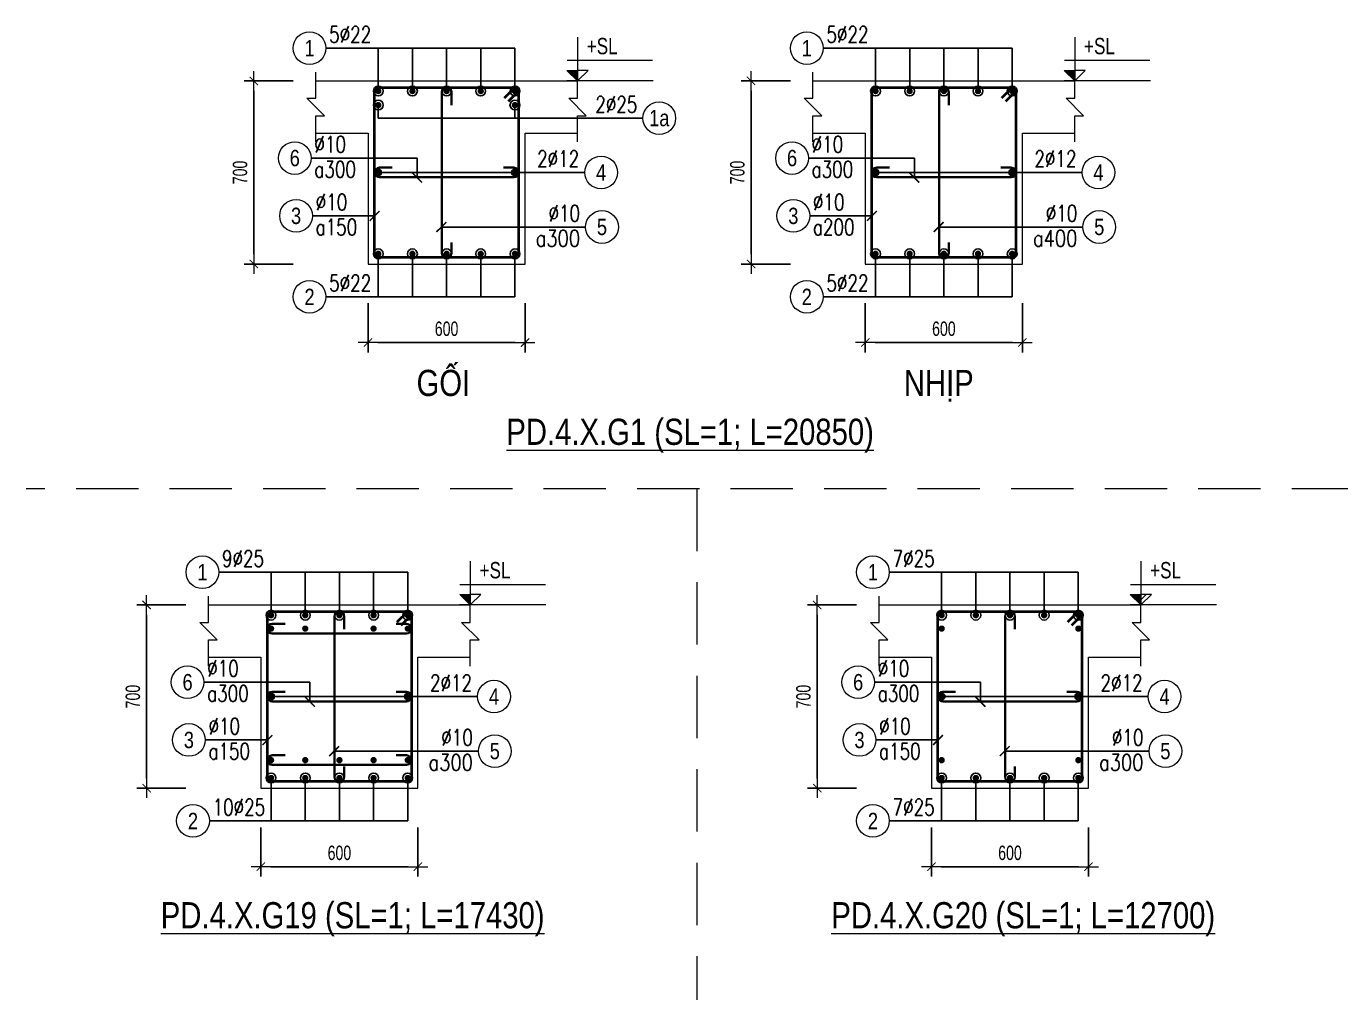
# Model space of a CAD drawing. Header units: millimetres. Extents: x 0 to 264070, y -218202 to 27271.
# Drawn here: x 225114 to 230135, y -208128 to -204435 of the extents above; entities that cross this region are included whole.
import ezdxf
from ezdxf.enums import TextEntityAlignment as Align

# ---------------------------------------------------------------- set-up
doc = ezdxf.new("R2010")
doc.units = ezdxf.units.MM
doc.header["$PDMODE"] = 3
doc.linetypes.add('HIDDEN2', pattern=[4.762499999999999, 3.175, -1.5875])
doc.layers.get('0').update_dxf_attribs({"lineweight": 20})
doc.layers.get('Defpoints').update_dxf_attribs({"color": 151, "lineweight": 9})
for name, color, linetype, lineweight in [('NDC_S_ANNO', 7, 'Continuous', 20), ('NDC_S_CONTINUOUS', 3, 'Continuous', 20), ('NDC_S_DIM', 1, 'Continuous', 15), ('NDC_S_HIDDEN', 8, 'HIDDEN2', 13), ('NDC_S_REBAR', 4, 'Continuous', 35), ('NDC_S_STIRRUP', 4, 'Continuous', 40), ('NDC_S_TEXT SYMBOL', 7, 'Continuous', 20), ('NDC_S_THIN LINE', 8, 'Continuous', 9), ('NDC_S_VN TEXT', 7, 'Continuous', 20)]:
    doc.layers.add(name, color=color, linetype=linetype, lineweight=lineweight)
doc.styles.add('ARIAL', font='arial.ttf', dxfattribs={"width": 0.8})
doc.styles.add('NDC_ANNO', font='', dxfattribs={"width": 0.8})
doc.styles.add('NDC_DIM', font='', dxfattribs={"width": 0.75})
doc.styles.add('NDC_EN TXT', font='romans.shx', dxfattribs={"width": 0.8})
doc.styles.get('NDC_ANNO').set_extended_font_data('Dotum')
doc.styles.get('NDC_DIM').set_extended_font_data('Dotum')
doc.dimstyles.new('NDC_dim_25', dxfattribs={"dimscale": 25, "dimtxt": 2.2, "dimasz": 1.5, "dimexe": 1.5, "dimexo": 2.5, "dimgap": 1, "dimtad": 1, "dimdec": 0, "dimzin": 0, "dimdsep": 46, "dimtxsty": 'NDC_DIM', "dimblk": 'DIMMARK', "dimcen": 0.09, "dimdle": 1.2, "dimclrd": 1, "dimclre": 1, "dimclrt": 3, "dimadec": 0, "dimazin": 0, "dimtfac": 1, "dimtdec": 0, "dimtix": 1, "dimtofl": 0, "dimtmove": 0, "dimatfit": 3, "dimfxl": 6, "dimfxlon": 1, "dimtolj": 1, "dimtzin": 0, "dimarcsym": 0})

# ---------------------------------------------------------------- blocks, each defined once
blk = doc.blocks.new('kata_block_THEP')
at = {"layer": 'NDC_S_REBAR', "color": 0}
for p, q in [((-0.5, 0), (0.5, 0)), ((-0.3535533905960619, 0.353553390592424), (0.3535533905960619, -0.353553390592424)), ((0.3535533905960619, 0.353553390592424), (-0.3535533905960619, -0.353553390592424)), ((0, 0.5), (0, -0.5))]:
    blk.add_line(p, q, dxfattribs=at)
at = {"layer": 'NDC_S_REBAR', "color": 0, "const_width": 0.08333333333333334}
blk.add_lwpolyline([(-0.5, -1.818989403545856e-12, 1), (0.5000000000145519, -1.818989403545856e-12, 1), (-0.5, -1.818989403545856e-12, 1)], format="xyb", dxfattribs=at)
blk = doc.blocks.new('DIMMARK')
at = {"layer": 'NDC_S_DIM', "color": 1}
blk.add_line((-1.5, 0), (1, 0), dxfattribs=at)
at = {"layer": 'NDC_S_DIM', "color": 2, "const_width": 0.1}
blk.add_lwpolyline([(-0.4242640687119285, -0.4242640687119285), (0.4242640687119285, 0.4242640687119285)], dxfattribs=at)
blk = doc.blocks.new('kata_block_TD')
at = {"color": 6, "linetype": 'ByBlock', "lineweight": -2, "style": 'ARIAL', "width": 0.8}
blk.add_attdef('SECTDET2', text='', height=5, dxfattribs=at).set_placement((0, 7.970649532882817), align=Align.CENTER)
at = {"color": 0, "linetype": 'ByBlock', "lineweight": -2, "style": 'ARIAL', "width": 0.8}
blk.add_attdef('SECTDET1', text='', height=5, dxfattribs=at).set_placement((0, 1.470649532882817), align=Align.CENTER)
at = {"color": 3, "lineweight": 25, "style": 'ARIAL', "width": 0.8}
blk.add_attdef('SSCALE', text='', height=2.5, dxfattribs=at).set_placement((0, -3.998868953555331), align=Align.CENTER)
blk = doc.blocks.new('*U241')
blk.add_circle((-2.5, 0), 2.5)
at = {"layer": 'NDC_S_VN TEXT', "color": 3, "style": 'NDC_EN TXT', "width": 0.75}
for tag, p in [('DK1', (0.5, 0.8455043070534884)), ('KC1', (0.5, -2.972544307831413))]:
    blk.add_attdef(tag, p, '', height=2.5, dxfattribs=at)
at = {"layer": 'NDC_S_VN TEXT', "color": 7, "style": 'ARIAL', "width": 0.8}
blk.add_attdef('SH2', text='', height=2.5, dxfattribs=at).set_placement((-2.5, 0), align=Align.MIDDLE)
blk = doc.blocks.new('*U321')
blk.add_circle((2.5, 0), 2.5)
at = {"layer": 'NDC_S_VN TEXT', "color": 3, "style": 'NDC_EN TXT'}
for tag, width, p in [('DK2', 0.75, (-0.85, 0.8455043070534884)), ('KC2', 0.8, (-0.85, -2.972544307831413))]:
    blk.add_attdef(tag, text='', height=2.5, dxfattribs=dict(at, width=width)).set_placement(p, align=Align.RIGHT)
at = {"layer": 'NDC_S_VN TEXT', "color": 7, "style": 'ARIAL', "width": 0.8}
blk.add_attdef('SH3', text='', height=2.5, dxfattribs=at).set_placement((2.5, 0), align=Align.MIDDLE)
blk = doc.blocks.new('*U239')
blk.add_circle((2.5, 0), 2.5)
at = {"layer": 'NDC_S_VN TEXT', "color": 3, "style": 'NDC_EN TXT', "width": 0.75}
blk.add_attdef('DK2', text='', height=2.5, dxfattribs=at).set_placement((-0.85, 0.8455043070534884), align=Align.RIGHT)
at = {"layer": 'NDC_S_VN TEXT', "color": 7, "style": 'ARIAL', "width": 0.8}
blk.add_attdef('SH3', text='', height=2.5, dxfattribs=at).set_placement((2.5, 0), align=Align.MIDDLE)
blk = doc.blocks.new('*D711')
at = {"layer": 'Defpoints', "color": 0, "transparency": 16777216}
for p in [(228389.1225174295, -204643.2174690484), (227883.1225174295, -205343.2174690484), (228389.1225174295, -205343.2174690484)]:
    blk.add_point(p, dxfattribs=at)
at = {"layer": 'NDC_S_DIM', "color": 1, "lineweight": -2, "transparency": 16777216}
for p, q in [((228033.1225174295, -204643.2174690484), (227845.6225174295, -204643.2174690484)), ((227883.1225174295, -204680.7174690484), (227883.1225174295, -205305.7174690484)), ((228033.1225174295, -205343.2174690484), (227845.6225174295, -205343.2174690484))]:
    blk.add_line(p, q, dxfattribs=at)
at = {"layer": 'NDC_S_DIM', "color": 1, "lineweight": -2, "transparency": 16777216, "xscale": 37.5, "yscale": 37.5, "zscale": 37.5}
for p, rotation in [((227883.1225174295, -204643.2174690484), 90), ((227883.1225174295, -205343.2174690484), 270)]:
    blk.add_blockref('DIMMARK', p, dxfattribs=dict(at, rotation=rotation))
at = {"layer": 'NDC_S_DIM', "color": 3, "transparency": 16777216, "insert": (227830.6225174296, -204993.2174690483), "char_height": 55.00000000000001, "attachment_point": 5, "rotation": 90, "style": 'NDC_DIM'}
blk.add_mtext('\\A1;700', dxfattribs=at)
blk = doc.blocks.new('*D712')
at = {"layer": 'Defpoints', "color": 0, "transparency": 16777216}
for p in [(228319.4493928852, -205343.2174690484), (228919.4493928852, -205343.2174690484), (228919.4493928852, -205643.2174690484)]:
    blk.add_point(p, dxfattribs=at)
at = {"layer": 'NDC_S_DIM', "color": 1, "lineweight": -2, "transparency": 16777216}
for p, q in [((228319.4493928852, -205493.2174690484), (228319.4493928852, -205680.7174690484)), ((228919.4493928852, -205493.2174690484), (228919.4493928852, -205680.7174690484)), ((228356.9493928852, -205643.2174690484), (228881.9493928852, -205643.2174690484))]:
    blk.add_line(p, q, dxfattribs=at)
at = {"layer": 'NDC_S_DIM', "color": 1, "lineweight": -2, "transparency": 16777216, "xscale": 37.5, "yscale": 37.5, "zscale": 37.5, "rotation": 180}
blk.add_blockref('DIMMARK', (228319.4493928852, -205643.2174690484), dxfattribs=at)
at = {"layer": 'NDC_S_DIM', "color": 1, "lineweight": -2, "transparency": 16777216, "xscale": 37.5, "yscale": 37.5, "zscale": 37.5}
blk.add_blockref('DIMMARK', (228919.4493928852, -205643.2174690484), dxfattribs=at)
at = {"layer": 'NDC_S_DIM', "color": 3, "transparency": 16777216, "insert": (228619.4493928852, -205590.7174690484), "char_height": 55.00000000000001, "attachment_point": 5, "style": 'NDC_DIM'}
blk.add_mtext('\\A1;600', dxfattribs=at)
blk = doc.blocks.new('kata_block_CT')
at = {"layer": 'NDC_S_ANNO'}
blk.add_hatch(color=3, dxfattribs=at).paths.add_polyline_path([(0, 1.596954857557648), (-1.612010908633238, 1.596954857557648), (0, 0)])
at = {"layer": 'NDC_S_ANNO', "ltscale": 50}
h = blk.add_hatch(dxfattribs=at)
h.set_pattern_fill('ANSI31', color=256, scale=1.406250541793835, style=0)
h.set_pattern_definition([(45.00000000000001, (0, 5.456968210637569e-12), (-3.157122508925224, 3.157122508925225), [])])
h.paths.add_polyline_path([(0, 1.596954857557648), (0, 0), (1.612010908924276, 1.596954857557648)])
for p, q in [((-1.592704896858777, 3.140833880479477), (11.46947077315417, 3.140833880479477)), ((11.56125648126181, 5.456968210637569e-12), (-1.63869572513795, 5.456968210637569e-12))]:
    blk.add_line(p, q, dxfattribs=at)
for points in [[(0, 6.69495074864426), (0, 0)], [(0, 0), (-1.612010908924276, 1.596954857557648), (0, 1.596954857557648)], [(0, 0), (1.612010908924276, 1.596954857557648), (0, 1.596954857557648)]]:
    blk.add_lwpolyline(points, dxfattribs=at)
at = {"layer": 'NDC_S_ANNO', "color": 8, "ltscale": 50}
blk.add_lwpolyline([(0, 0), (-1.612010908633238, 1.596954857557648), (0, 1.596954857557648)], dxfattribs=at)
at = {"layer": 'NDC_S_TEXT SYMBOL', "color": 3, "style": 'NDC_ANNO', "width": 0.8}
blk.add_attdef('CT', (1.409564409346785, 4.068271311703938), '', height=2.5, dxfattribs=at)
blk = doc.blocks.new('*D713')
at = {"layer": 'Defpoints', "color": 0, "transparency": 16777216}
for p in [(226489.5717227214, -204643.2174690484), (225983.5717227214, -205343.2174690484), (226489.5717227214, -205343.2174690484)]:
    blk.add_point(p, dxfattribs=at)
at = {"layer": 'NDC_S_DIM', "color": 1, "lineweight": -2, "transparency": 16777216}
for p, q in [((226133.5717227214, -204643.2174690484), (225946.0717227214, -204643.2174690484)), ((225983.5717227214, -204680.7174690484), (225983.5717227214, -205305.7174690484)), ((226133.5717227214, -205343.2174690484), (225946.0717227214, -205343.2174690484))]:
    blk.add_line(p, q, dxfattribs=at)
at = {"layer": 'NDC_S_DIM', "color": 1, "lineweight": -2, "transparency": 16777216, "xscale": 37.5, "yscale": 37.5, "zscale": 37.5}
for p, rotation in [((225983.5717227214, -204643.2174690484), 90), ((225983.5717227214, -205343.2174690484), 270)]:
    blk.add_blockref('DIMMARK', p, dxfattribs=dict(at, rotation=rotation))
at = {"layer": 'NDC_S_DIM', "color": 3, "transparency": 16777216, "insert": (225931.0717227215, -204993.2174690483), "char_height": 55.00000000000001, "attachment_point": 5, "rotation": 90, "style": 'NDC_DIM'}
blk.add_mtext('\\A1;700', dxfattribs=at)
blk = doc.blocks.new('*D714')
at = {"layer": 'Defpoints', "color": 0, "transparency": 16777216}
for p in [(226419.8985981771, -205343.2174690484), (227019.8985981771, -205343.2174690484), (227019.8985981771, -205643.2174690484)]:
    blk.add_point(p, dxfattribs=at)
at = {"layer": 'NDC_S_DIM', "color": 1, "lineweight": -2, "transparency": 16777216}
for p, q in [((226419.8985981771, -205493.2174690484), (226419.8985981771, -205680.7174690484)), ((227019.8985981771, -205493.2174690484), (227019.8985981771, -205680.7174690484)), ((226457.3985981771, -205643.2174690484), (226982.3985981771, -205643.2174690484))]:
    blk.add_line(p, q, dxfattribs=at)
at = {"layer": 'NDC_S_DIM', "color": 1, "lineweight": -2, "transparency": 16777216, "xscale": 37.5, "yscale": 37.5, "zscale": 37.5, "rotation": 180}
blk.add_blockref('DIMMARK', (226419.8985981771, -205643.2174690484), dxfattribs=at)
at = {"layer": 'NDC_S_DIM', "color": 1, "lineweight": -2, "transparency": 16777216, "xscale": 37.5, "yscale": 37.5, "zscale": 37.5}
blk.add_blockref('DIMMARK', (227019.8985981771, -205643.2174690484), dxfattribs=at)
at = {"layer": 'NDC_S_DIM', "color": 3, "transparency": 16777216, "insert": (226719.8985981771, -205590.7174690484), "char_height": 55.00000000000001, "attachment_point": 5, "style": 'NDC_DIM'}
blk.add_mtext('\\A1;600', dxfattribs=at)
blk = doc.blocks.new('*U240')
blk.add_circle((-2.5, 0), 2.5)
at = {"layer": 'NDC_S_VN TEXT', "color": 3, "style": 'NDC_EN TXT', "width": 0.75}
blk.add_attdef('DK1', (0.5, 0.8455043070534884), '', height=2.5, dxfattribs=at)
at = {"layer": 'NDC_S_VN TEXT', "color": 7, "style": 'ARIAL', "width": 0.8}
blk.add_attdef('SH2', text='', height=2.5, dxfattribs=at).set_placement((-2.5, 0), align=Align.MIDDLE)
blk = doc.blocks.new('*D725')
at = {"layer": 'Defpoints', "color": 0, "transparency": 16777216}
for p in [(226010.5043289278, -207346.0330501258), (226610.5043289278, -207346.0330501258), (226610.5043289278, -207646.0330501258)]:
    blk.add_point(p, dxfattribs=at)
at = {"layer": 'NDC_S_DIM', "color": 1, "lineweight": -2, "transparency": 16777216}
for p, q in [((226010.5043289278, -207496.0330501258), (226010.5043289278, -207683.5330501258)), ((226610.5043289278, -207496.0330501258), (226610.5043289278, -207683.5330501258)), ((226048.0043289278, -207646.0330501258), (226573.0043289278, -207646.0330501258))]:
    blk.add_line(p, q, dxfattribs=at)
at = {"layer": 'NDC_S_DIM', "color": 1, "lineweight": -2, "transparency": 16777216, "xscale": 37.5, "yscale": 37.5, "zscale": 37.5, "rotation": 180}
blk.add_blockref('DIMMARK', (226010.5043289278, -207646.0330501258), dxfattribs=at)
at = {"layer": 'NDC_S_DIM', "color": 1, "lineweight": -2, "transparency": 16777216, "xscale": 37.5, "yscale": 37.5, "zscale": 37.5}
blk.add_blockref('DIMMARK', (226610.5043289278, -207646.0330501258), dxfattribs=at)
at = {"layer": 'NDC_S_DIM', "color": 3, "transparency": 16777216, "insert": (226310.5043289278, -207593.5330501258), "char_height": 55.00000000000001, "attachment_point": 5, "style": 'NDC_DIM'}
blk.add_mtext('\\A1;600', dxfattribs=at)
blk = doc.blocks.new('*D726')
at = {"layer": 'Defpoints', "color": 0, "transparency": 16777216}
for p in [(226080.1774534721, -206646.0330501258), (225574.1774534721, -207346.0330501258), (226080.1774534721, -207346.0330501258)]:
    blk.add_point(p, dxfattribs=at)
at = {"layer": 'NDC_S_DIM', "color": 1, "lineweight": -2, "transparency": 16777216}
for p, q in [((225724.1774534721, -206646.0330501258), (225536.6774534721, -206646.0330501258)), ((225574.1774534721, -206683.5330501258), (225574.1774534721, -207308.5330501258)), ((225724.1774534721, -207346.0330501258), (225536.6774534721, -207346.0330501258))]:
    blk.add_line(p, q, dxfattribs=at)
at = {"layer": 'NDC_S_DIM', "color": 1, "lineweight": -2, "transparency": 16777216, "xscale": 37.5, "yscale": 37.5, "zscale": 37.5}
for p, rotation in [((225574.1774534721, -206646.0330501258), 90), ((225574.1774534721, -207346.0330501258), 270)]:
    blk.add_blockref('DIMMARK', p, dxfattribs=dict(at, rotation=rotation))
at = {"layer": 'NDC_S_DIM', "color": 3, "transparency": 16777216, "insert": (225521.6774534722, -206996.0330501257), "char_height": 55.00000000000001, "attachment_point": 5, "rotation": 90, "style": 'NDC_DIM'}
blk.add_mtext('\\A1;700', dxfattribs=at)
blk = doc.blocks.new('*D727')
at = {"layer": 'Defpoints', "color": 0, "transparency": 16777216}
for p in [(228641.6883908407, -206646.0330501258), (228135.6883908407, -207346.0330501258), (228641.6883908407, -207346.0330501258)]:
    blk.add_point(p, dxfattribs=at)
at = {"layer": 'NDC_S_DIM', "color": 1, "lineweight": -2, "transparency": 16777216}
for p, q in [((228285.6883908407, -206646.0330501258), (228098.1883908407, -206646.0330501258)), ((228135.6883908407, -206683.5330501258), (228135.6883908407, -207308.5330501258)), ((228285.6883908407, -207346.0330501258), (228098.1883908407, -207346.0330501258))]:
    blk.add_line(p, q, dxfattribs=at)
at = {"layer": 'NDC_S_DIM', "color": 1, "lineweight": -2, "transparency": 16777216, "xscale": 37.5, "yscale": 37.5, "zscale": 37.5}
for p, rotation in [((228135.6883908407, -206646.0330501258), 90), ((228135.6883908407, -207346.0330501258), 270)]:
    blk.add_blockref('DIMMARK', p, dxfattribs=dict(at, rotation=rotation))
at = {"layer": 'NDC_S_DIM', "color": 3, "transparency": 16777216, "insert": (228083.1883908408, -206996.0330501258), "char_height": 55.00000000000001, "attachment_point": 5, "rotation": 90, "style": 'NDC_DIM'}
blk.add_mtext('\\A1;700', dxfattribs=at)
blk = doc.blocks.new('*D728')
at = {"layer": 'Defpoints', "color": 0, "transparency": 16777216}
for p in [(228572.0152662964, -207346.0330501258), (229172.0152662964, -207346.0330501258), (229172.0152662964, -207646.0330501258)]:
    blk.add_point(p, dxfattribs=at)
at = {"layer": 'NDC_S_DIM', "color": 1, "lineweight": -2, "transparency": 16777216}
for p, q in [((228572.0152662964, -207496.0330501258), (228572.0152662964, -207683.5330501258)), ((229172.0152662964, -207496.0330501258), (229172.0152662964, -207683.5330501258)), ((228609.5152662964, -207646.0330501258), (229134.5152662964, -207646.0330501258))]:
    blk.add_line(p, q, dxfattribs=at)
at = {"layer": 'NDC_S_DIM', "color": 1, "lineweight": -2, "transparency": 16777216, "xscale": 37.5, "yscale": 37.5, "zscale": 37.5, "rotation": 180}
blk.add_blockref('DIMMARK', (228572.0152662964, -207646.0330501258), dxfattribs=at)
at = {"layer": 'NDC_S_DIM', "color": 1, "lineweight": -2, "transparency": 16777216, "xscale": 37.5, "yscale": 37.5, "zscale": 37.5}
blk.add_blockref('DIMMARK', (229172.0152662964, -207646.0330501258), dxfattribs=at)
at = {"layer": 'NDC_S_DIM', "color": 3, "transparency": 16777216, "insert": (228872.0152662964, -207593.5330501258), "char_height": 55.00000000000001, "attachment_point": 5, "style": 'NDC_DIM'}
blk.add_mtext('\\A1;600', dxfattribs=at)

msp = doc.modelspace()

# ---------------------------------------------------------------- linework, layer by layer
at = {"layer": 'NDC_S_CONTINUOUS'}
for points in [[(226219.8985981771, -204643.2174690484), (226419.8985981771, -204643.2174690484), (226419.8985981771, -204643.2174690484), (227019.8985981771, -204643.2174690484), (227019.8985981771, -204643.2174690484), (227219.8985981771, -204643.2174690484)], [(228119.4493928852, -204643.2174690484), (228319.4493928852, -204643.2174690484), (228319.4493928852, -204643.2174690484), (228919.4493928852, -204643.2174690484), (228919.4493928852, -204643.2174690484), (229119.4493928852, -204643.2174690484)], [(226219.8985981771, -204843.2174690484), (226419.8985981771, -204843.2174690484), (226419.8985981771, -205343.2174690484), (227019.8985981771, -205343.2174690484), (227019.8985981771, -204843.2174690484), (227219.8985981771, -204843.2174690484)], [(228119.4493928852, -204843.2174690484), (228319.4493928852, -204843.2174690484), (228319.4493928852, -205343.2174690484), (228919.4493928852, -205343.2174690484), (228919.4493928852, -204843.2174690484), (229119.4493928852, -204843.2174690484)], [(225810.5043289278, -206646.0330501258), (226010.5043289278, -206646.0330501258), (226010.5043289278, -206646.0330501258), (226610.5043289278, -206646.0330501258), (226610.5043289278, -206646.0330501258), (226810.5043289278, -206646.0330501258)], [(228372.0152662964, -206646.0330501258), (228572.0152662964, -206646.0330501258), (228572.0152662964, -206646.0330501258), (229172.0152662964, -206646.0330501258), (229172.0152662964, -206646.0330501258), (229372.0152662964, -206646.0330501258)], [(225810.5043289278, -206846.0330501258), (226010.5043289278, -206846.0330501258), (226010.5043289278, -207346.0330501258), (226610.5043289278, -207346.0330501258), (226610.5043289278, -206846.0330501258), (226810.5043289278, -206846.0330501258)], [(228372.0152662964, -206846.0330501258), (228572.0152662964, -206846.0330501258), (228572.0152662964, -207346.0330501258), (229172.0152662964, -207346.0330501258), (229172.0152662964, -206846.0330501258), (229372.0152662964, -206846.0330501258)]]:
    msp.add_lwpolyline(points, dxfattribs=at)
at = {"layer": 'NDC_S_DIM'}
for centre in [(226458.8985981771, -204735.7174690484), (226980.8985981771, -204735.7174690484)]:
    msp.add_circle(centre, 18.82654195789014, dxfattribs=at)
at = {"layer": 'NDC_S_HIDDEN', "ltscale": 75}
for p, q in [((243044.9620485608, -206202.0456222816), (225114.385486981, -206202.0456222816)), ((227675.8964243495, -206202.0456222816), (227675.8964243495, -210202.045622277))]:
    msp.add_line(p, q, dxfattribs=at)
at = {"layer": 'NDC_S_REBAR'}
for points in [[(226738.2686402712, -204735.5621589817), (226738.2686402712, -204686.6489891718, 0.9999999999999999), (226701.4046402712, -204686.6489891718), (226701.4046402712, -205299.7854690483, 0.9999999999999999), (226738.2686402712, -205299.7854690483), (226738.2686402712, -205260.5285780395, -0.414213562)], [(228637.8194349793, -204735.5621589817), (228637.8194349793, -204686.6489891718, 0.9999999999999999), (228600.9554349793, -204686.6489891718), (228600.9554349793, -205299.7854690483, 0.9999999999999999), (228637.8194349793, -205299.7854690483), (228637.8194349793, -205260.5285780395, -0.414213562)], [(226512.243767987, -204974.7854690484), (226463.3305981772, -204974.7854690484, 0.9999999999999999), (226463.3305981772, -205011.6494690484), (226976.4665981771, -205011.6494690484, 0.9999999999999999), (226976.4665981771, -204974.7854690484), (226937.2097071683, -204974.7854690484, -0.414213562)], [(228411.7945626951, -204974.7854690484), (228362.8813928852, -204974.7854690484, 0.9999999999999999), (228362.8813928852, -205011.6494690484), (228876.0173928852, -205011.6494690484, 0.9999999999999999), (228876.0173928852, -204974.7854690484), (228836.7605018764, -204974.7854690484, -0.414213562)], [(226328.8743710219, -206738.3777400591), (226328.8743710219, -206689.4645702493, 0.9999999999999999), (226292.0103710219, -206689.4645702493), (226292.0103710219, -207302.6010501257, 0.9999999999999999), (226328.8743710219, -207302.6010501257), (226328.8743710219, -207263.3441591169, -0.414213562)], [(228890.3853083905, -206738.3777400591), (228890.3853083905, -206689.4645702493, 0.9999999999999999), (228853.5213083905, -206689.4645702493), (228853.5213083905, -207302.6010501258, 0.9999999999999999), (228890.3853083905, -207302.6010501258), (228890.3853083905, -207263.3441591169, -0.414213562)], [(226102.8494987378, -206717.9416887249), (226053.936328928, -206717.9416887249, 0.9999999999999999), (226053.936328928, -206754.805688725), (226567.0723289279, -206754.805688725, 0.9999999999999999), (226567.0723289279, -206717.9416887249), (226527.8154379191, -206717.9416887249, -0.414213562)], [(226102.8494987377, -206977.6010501258), (226053.9363289278, -206977.6010501258, 0.9999999999999999), (226053.9363289278, -207014.4650501258), (226567.0723289278, -207014.4650501258, 0.9999999999999999), (226567.0723289278, -206977.6010501258), (226527.815437919, -206977.6010501258, -0.414213562)], [(228664.3604361063, -206977.6010501258), (228615.4472662964, -206977.6010501258, 0.9999999999999999), (228615.4472662964, -207014.4650501259), (229128.5832662964, -207014.4650501259, 0.9999999999999999), (229128.5832662964, -206977.6010501258), (229089.3263752876, -206977.6010501258, -0.414213562)], [(226102.8494987378, -207220.4375340949), (226053.936328928, -207220.4375340949, 0.9999999999999999), (226053.936328928, -207257.301534095), (226567.0723289279, -207257.301534095, 0.9999999999999999), (226567.0723289279, -207220.4375340949), (226527.8154379191, -207220.4375340949, -0.414213562)]]:
    msp.add_lwpolyline(points, format="xyb", dxfattribs=at)
at = {"layer": 'NDC_S_STIRRUP'}
for points in [[(226940.8985981771, -204708.2174690484), (226980.8985981771, -204668.2174690484, -0.414213562), (226994.8985981771, -204682.2174690484), (226994.8985981771, -205304.2174690484, -0.414213562), (226980.8985981771, -205318.2174690484), (226458.8985981771, -205318.2174690484, -0.414213562), (226444.8985981771, -205304.2174690484), (226444.8985981771, -204682.2174690484, -0.414213562), (226458.8985981771, -204668.2174690484), (226980.8985981771, -204668.2174690484, -0.414213562), (226994.8985981771, -204682.2174690484), (226954.8985981771, -204722.2174690484)], [(228840.4493928852, -204708.2174690484), (228880.4493928852, -204668.2174690484, -0.414213562), (228894.4493928852, -204682.2174690484), (228894.4493928852, -205304.2174690484, -0.414213562), (228880.4493928852, -205318.2174690484), (228358.4493928852, -205318.2174690484, -0.414213562), (228344.4493928852, -205304.2174690484), (228344.4493928852, -204682.2174690484, -0.414213562), (228358.4493928852, -204668.2174690484), (228880.4493928852, -204668.2174690484, -0.414213562), (228894.4493928852, -204682.2174690484), (228854.4493928852, -204722.2174690484)], [(226531.5043289278, -206711.0330501258), (226571.5043289278, -206671.0330501258, -0.414213562), (226585.5043289278, -206685.0330501258), (226585.5043289278, -207307.0330501258, -0.414213562), (226571.5043289278, -207321.0330501258), (226049.5043289278, -207321.0330501258, -0.414213562), (226035.5043289278, -207307.0330501258), (226035.5043289278, -206685.0330501258, -0.414213562), (226049.5043289278, -206671.0330501258), (226571.5043289278, -206671.0330501258, -0.414213562), (226585.5043289278, -206685.0330501258), (226545.5043289278, -206725.0330501258)], [(229093.0152662964, -206711.0330501258), (229133.0152662964, -206671.0330501258, -0.414213562), (229147.0152662964, -206685.0330501258), (229147.0152662964, -207307.0330501258, -0.414213562), (229133.0152662964, -207321.0330501258), (228611.0152662964, -207321.0330501258, -0.414213562), (228597.0152662964, -207307.0330501258), (228597.0152662964, -206685.0330501258, -0.414213562), (228611.0152662964, -206671.0330501258), (229133.0152662964, -206671.0330501258, -0.414213562), (229147.0152662964, -206685.0330501258), (229107.0152662964, -206725.0330501258)]]:
    msp.add_lwpolyline(points, format="xyb", dxfattribs=at)
at = {"layer": 'NDC_S_THIN LINE'}
for points in [[(226219.8985981771, -204876.5508023817), (226219.8985981771, -204776.5508023817), (226253.2319315105, -204776.5508023817), (226186.5652648438, -204709.884135715), (226219.8985981772, -204709.884135715), (226219.8985981772, -204609.884135715)], [(227219.8985981771, -204876.5508023817), (227219.8985981771, -204776.5508023817), (227253.2319315105, -204776.5508023817), (227186.5652648438, -204709.884135715), (227219.8985981772, -204709.884135715), (227219.8985981772, -204609.884135715)], [(228119.4493928852, -204876.5508023817), (228119.4493928852, -204776.5508023817), (228152.7827262185, -204776.5508023817), (228086.1160595519, -204709.884135715), (228119.4493928852, -204709.884135715), (228119.4493928852, -204609.884135715)], [(229119.4493928852, -204876.5508023817), (229119.4493928852, -204776.5508023817), (229152.7827262185, -204776.5508023817), (229086.1160595519, -204709.884135715), (229119.4493928852, -204709.884135715), (229119.4493928852, -204609.884135715)], [(225810.5043289278, -206879.3663834591), (225810.5043289278, -206779.3663834591), (225843.8376622612, -206779.3663834591), (225777.1709955945, -206712.6997167924), (225810.5043289278, -206712.6997167924), (225810.5043289278, -206612.6997167924)], [(226810.5043289278, -206879.3663834591), (226810.5043289278, -206779.3663834591), (226843.8376622612, -206779.3663834591), (226777.1709955945, -206712.6997167924), (226810.5043289278, -206712.6997167924), (226810.5043289278, -206612.6997167924)], [(228372.0152662964, -206879.3663834592), (228372.0152662964, -206779.3663834592), (228405.3485996297, -206779.3663834592), (228338.6819329631, -206712.6997167925), (228372.0152662964, -206712.6997167925), (228372.0152662964, -206612.6997167925)], [(229372.0152662964, -206879.3663834592), (229372.0152662964, -206779.3663834592), (229405.3485996297, -206779.3663834592), (229338.6819329631, -206712.6997167925), (229372.0152662964, -206712.6997167925), (229372.0152662964, -206612.6997167925)]]:
    msp.add_lwpolyline(points, dxfattribs=at)

# ---------------------------------------------------------------- block references
at = {"layer": 'NDC_S_REBAR', "color": 3, "xscale": 22, "yscale": 22, "zscale": 22}
for p in [(226458.8985981771, -204682.2174690484), (226458.8985981771, -204735.7174690484), (226458.8985981771, -204993.2174690484), (226458.8985981771, -205304.2174690484), (226049.5043289278, -206685.0330501258), (228611.0152662964, -206685.0330501258), (226049.5043289278, -206996.0330501258), (228611.0152662964, -206996.0330501258), (226049.5043289278, -207307.0330501258), (228611.0152662964, -207307.0330501258)]:
    msp.add_blockref('kata_block_THEP', p, dxfattribs=at)
at = {"layer": 'NDC_S_REBAR', "xscale": 22, "yscale": 22, "zscale": 22}
for p in [(226589.3985981771, -204682.2174690484), (226719.8985981771, -204682.2174690484), (226850.3985981771, -204682.2174690484), (226980.8985981771, -204682.2174690484), (228358.4493928852, -204682.2174690484), (228488.9493928852, -204682.2174690484), (228619.4493928852, -204682.2174690484), (228749.9493928852, -204682.2174690484), (228880.4493928852, -204682.2174690484), (226980.8985981771, -204735.7174690484), (226980.8985981771, -204993.2174690484), (228358.4493928852, -204993.2174690484), (228880.4493928852, -204993.2174690484), (226589.3985981771, -205304.2174690484), (226719.8985981771, -205304.2174690484), (226850.3985981771, -205304.2174690484), (226980.8985981771, -205304.2174690484), (228358.4493928852, -205304.2174690484), (228488.9493928852, -205304.2174690484), (228619.4493928852, -205304.2174690484), (228749.9493928852, -205304.2174690484), (228880.4493928852, -205304.2174690484), (226180.0043289278, -206685.0330501258), (226310.5043289278, -206685.0330501258), (226441.0043289278, -206685.0330501258), (226571.5043289278, -206685.0330501258), (228741.5152662964, -206685.0330501258), (228872.0152662964, -206685.0330501258), (229002.5152662964, -206685.0330501258), (229133.0152662964, -206685.0330501258), (226049.5043289278, -206736.3736887249), (226180.0043289278, -206736.3736887249), (226441.0043289278, -206736.3736887249), (226571.5043289278, -206736.3736887249), (228611.0152662964, -206736.3736887249), (229133.0152662964, -206736.3736887249), (226571.5043289278, -206996.0330501258), (229133.0152662964, -206996.0330501258), (226049.5043289278, -207238.8695340949), (226180.0043289278, -207238.8695340951), (226310.5043289278, -207238.8695340951), (226441.0043289278, -207238.8695340951), (226571.5043289278, -207238.8695340949), (228611.0152662964, -207238.8695340949), (229133.0152662964, -207238.8695340949), (226180.0043289278, -207307.0330501258), (226310.5043289278, -207307.0330501258), (226441.0043289278, -207307.0330501258), (226571.5043289278, -207307.0330501258), (228741.5152662964, -207307.0330501258), (228872.0152662964, -207307.0330501258), (229002.5152662964, -207307.0330501258), (229133.0152662964, -207307.0330501258)]:
    msp.add_blockref('kata_block_THEP', p, dxfattribs=at)
at = {"layer": 'NDC_S_THIN LINE', "xscale": 25, "yscale": 25, "zscale": 25}
for name, p, values in [('*U240', (226258.8985981771, -204518.2174690484), {'SH2': '1', 'DK1': '5%%c22'}), ('*U240', (228158.4493928852, -204518.2174690484), {'SH2': '1', 'DK1': '5%%c22'}), ('*U239', (227469.8985981771, -204785.7174690484), {'SH3': '1a', 'DK2': '2%%c25'}), ('*U241', (226202.3985981771, -204938.2174690484), {'SH2': '6', 'DK1': '%%c10', 'KC1': 'a300'}), ('*U241', (228101.9493928852, -204938.2174690484), {'SH2': '6', 'DK1': '%%c10', 'KC1': 'a300'}), ('*U239', (227247.7888419747, -204993.2174690484), {'SH3': '4', 'DK2': '2%%c12'}), ('*U239', (229147.3396366828, -204993.2174690484), {'SH3': '4', 'DK2': '2%%c12'}), ('*U241', (226207.3985981771, -205159.0381396579), {'SH2': '3', 'DK1': '%%c10', 'KC1': 'a150'}), ('*U241', (228106.9493928852, -205159.0381396579), {'SH2': '3', 'DK1': '%%c10', 'KC1': 'a200'}), ('*U321', (227250.9547970414, -205201.6845972277), {'SH3': '5', 'DK2': '%%c10', 'KC2': 'a300'}), ('*U321', (229150.5055917494, -205201.6845972277), {'SH3': '5', 'DK2': '%%c10', 'KC2': 'a400'}), ('*U240', (226258.8985981771, -205468.2174690484), {'SH2': '2', 'DK1': '5%%c22'}), ('*U240', (228158.4493928852, -205468.2174690484), {'SH2': '2', 'DK1': '5%%c22'}), ('*U240', (225849.5043289278, -206521.0330501258), {'SH2': '1', 'DK1': '9%%c25'}), ('*U240', (228411.0152662964, -206521.0330501258), {'SH2': '1', 'DK1': '7%%c25'}), ('*U241', (225793.0043289278, -206941.0330501258), {'SH2': '6', 'DK1': '%%c10', 'KC1': 'a300'}), ('*U241', (228354.5152662964, -206941.0330501258), {'SH2': '6', 'DK1': '%%c10', 'KC1': 'a300'}), ('*U239', (226838.3945727254, -206996.0330501258), {'SH3': '4', 'DK2': '2%%c12'}), ('*U239', (229399.905510094, -206996.0330501258), {'SH3': '4', 'DK2': '2%%c12'}), ('*U241', (225798.0043289278, -207161.8537207354), {'SH2': '3', 'DK1': '%%c10', 'KC1': 'a150'}), ('*U241', (228359.5152662964, -207161.8537207354), {'SH2': '3', 'DK1': '%%c10', 'KC1': 'a150'}), ('*U321', (226841.5605277921, -207204.5001783051), {'SH3': '5', 'DK2': '%%c10', 'KC2': 'a300'}), ('*U321', (229403.0714651606, -207204.5001783051), {'SH3': '5', 'DK2': '%%c10', 'KC2': 'a300'}), ('*U240', (225813.6117482575, -207471.0330501258), {'SH2': '2', 'DK1': '10%%c25'}), ('*U240', (228411.0152662964, -207471.0330501258), {'SH2': '2', 'DK1': '7%%c25'})]:
    msp.add_blockref(name, p, dxfattribs=at).add_auto_attribs(values)
at = {"layer": 'NDC_S_VN TEXT', "xscale": 25, "yscale": 25, "zscale": 25}
for p in [(227219.8985981771, -204643.2174690484), (229119.4493928852, -204643.2174690484), (226810.5043289278, -206646.0330501258), (229372.0152662964, -206646.0330501258)]:
    msp.add_blockref('kata_block_CT', p, dxfattribs=at).add_auto_attribs({'CT': '+SL'})
at = {"layer": 'NDC_S_VN TEXT'}
ref = msp.add_blockref('kata_block_TD', (226707.6337850101, -205876.8551245401), dxfattribs=dict(at, xscale=20, yscale=20, zscale=20))
ref.add_attrib('SECTDET1', 'GỐI', dxfattribs={"layer": '0', "color": 0, "linetype": 'ByBlock', "lineweight": -2, "height": 100, "style": 'ARIAL', "width": 0.8}).set_placement((226707.6337850101, -205847.4421338825), align=Align.CENTER)
ref = msp.add_blockref('kata_block_TD', (228599.9946207299, -205876.8551245401), dxfattribs=dict(at, xscale=20, yscale=20, zscale=20))
ref.add_attrib('SECTDET1', 'NHỊP', dxfattribs={"layer": '0', "color": 0, "linetype": 'ByBlock', "lineweight": -2, "height": 100, "style": 'ARIAL', "width": 0.8}).set_placement((228599.9946207299, -205847.4421338825), align=Align.CENTER)
ref = msp.add_blockref('kata_block_TD', (227650.2142090893, -206063.5546411311), dxfattribs=dict(at, xscale=20, yscale=20, zscale=20))
ref.add_attrib('SECTDET1', '%%uPD.4.X.G1 (SL=1; L=20850)', dxfattribs={"layer": '0', "color": 0, "linetype": 'ByBlock', "lineweight": -2, "height": 100, "style": 'ARIAL', "width": 0.8}).set_placement((227650.2142090893, -206034.1416504735), align=Align.CENTER)
ref = msp.add_blockref('kata_block_TD', (226361.0970851726, -207910.9386970628), dxfattribs=dict(at, xscale=20, yscale=20, zscale=20))
ref.add_attrib('SECTDET1', '%%uPD.4.X.G19 (SL=1; L=17430)', dxfattribs={"layer": '0', "color": 0, "linetype": 'ByBlock', "lineweight": -2, "height": 100, "style": 'ARIAL', "width": 0.8}).set_placement((226361.0970851726, -207881.5257064051), align=Align.CENTER)
ref = msp.add_blockref('kata_block_TD', (228922.6080225412, -207910.9386970628), dxfattribs=dict(at, xscale=20, yscale=20, zscale=20))
ref.add_attrib('SECTDET1', '%%uPD.4.X.G20 (SL=1; L=12700)', dxfattribs={"layer": '0', "color": 0, "linetype": 'ByBlock', "lineweight": -2, "height": 100, "style": 'ARIAL', "width": 0.8}).set_placement((228922.6080225412, -207881.5257064051), align=Align.CENTER)

# ---------------------------------------------------------------- dimensions: what is measured, and where the dimension line sits
at = {"layer": 'NDC_S_DIM'}
for base, p1, p2, picture, middle in [((225983.5717227214, -205343.2174690484), (226489.5717227214, -204643.2174690484), (226489.5717227214, -205343.2174690484), '*D713', (225931.0717227215, -204993.2174690483)), ((227883.1225174295, -205343.2174690484), (228389.1225174295, -204643.2174690484), (228389.1225174295, -205343.2174690484), '*D711', (227830.6225174296, -204993.2174690483)), ((225574.1774534721, -207346.0330501258), (226080.1774534721, -206646.0330501258), (226080.1774534721, -207346.0330501258), '*D726', (225521.6774534722, -206996.0330501257)), ((228135.6883908407, -207346.0330501258), (228641.6883908407, -206646.0330501258), (228641.6883908407, -207346.0330501258), '*D727', (228083.1883908408, -206996.0330501258))]:
    dim = msp.add_linear_dim(base=base, p1=p1, p2=p2, angle=270, dimstyle='NDC_dim_25', dxfattribs=at)
    dim.commit()
    dim.dimension.update_dxf_attribs({"geometry": picture, "text_midpoint": middle})
for base, p1, p2, picture, middle in [((227019.8985981771, -205643.2174690484), (226419.8985981771, -205343.2174690484), (227019.8985981771, -205343.2174690484), '*D714', (226719.8985981771, -205590.7174690484)), ((228919.4493928852, -205643.2174690484), (228319.4493928852, -205343.2174690484), (228919.4493928852, -205343.2174690484), '*D712', (228619.4493928852, -205590.7174690484)), ((226610.5043289278, -207646.0330501258), (226010.5043289278, -207346.0330501258), (226610.5043289278, -207346.0330501258), '*D725', (226310.5043289278, -207593.5330501258)), ((229172.0152662964, -207646.0330501258), (228572.0152662964, -207346.0330501258), (229172.0152662964, -207346.0330501258), '*D728', (228872.0152662964, -207593.5330501258))]:
    dim = msp.add_linear_dim(base=base, p1=p1, p2=p2, dimstyle='NDC_dim_25', dxfattribs=at)
    dim.commit()
    dim.dimension.update_dxf_attribs({"geometry": picture, "text_midpoint": middle})

# ---------------------------------------------------------------- leaders
at = {"layer": 'NDC_S_THIN LINE'}
for points, override in [([(226980.8985981771, -204682.2174690484), (226980.8985981771, -204518.2174690484), (226258.8985981771, -204518.2174690484)], {"dimldrblk": 'DotBlank'}), ([(226850.3985981771, -204682.2174690484), (226850.3985981771, -204518.2174690484), (226258.8985981771, -204518.2174690484)], {"dimldrblk": 'DotBlank'}), ([(226719.8985981771, -204682.2174690484), (226719.8985981771, -204518.2174690484), (226258.8985981771, -204518.2174690484)], {"dimldrblk": 'DotBlank'}), ([(226589.3985981771, -204682.2174690484), (226589.3985981771, -204518.2174690484), (226258.8985981771, -204518.2174690484)], {"dimldrblk": 'DotBlank'}), ([(226458.8985981771, -204682.2174690484), (226458.8985981771, -204518.2174690484), (226258.8985981771, -204518.2174690484)], {"dimldrblk": 'DotBlank'}), ([(228880.4493928852, -204682.2174690484), (228880.4493928852, -204518.2174690484), (228158.4493928852, -204518.2174690484)], {"dimldrblk": 'DotBlank'}), ([(228749.9493928852, -204682.2174690484), (228749.9493928852, -204518.2174690484), (228158.4493928852, -204518.2174690484)], {"dimldrblk": 'DotBlank'}), ([(228619.4493928852, -204682.2174690484), (228619.4493928852, -204518.2174690484), (228158.4493928852, -204518.2174690484)], {"dimldrblk": 'DotBlank'}), ([(228488.9493928852, -204682.2174690484), (228488.9493928852, -204518.2174690484), (228158.4493928852, -204518.2174690484)], {"dimldrblk": 'DotBlank'}), ([(228358.4493928852, -204682.2174690484), (228358.4493928852, -204518.2174690484), (228158.4493928852, -204518.2174690484)], {"dimldrblk": 'DotBlank'}), ([(226458.8985981771, -204735.7174690484), (226458.8985981771, -204785.7174690484), (227469.8985981771, -204785.7174690484)], {"dimldrblk": 'DotBlank'}), ([(226980.8985981771, -204735.7174690484), (226980.8985981771, -204785.7174690484), (227469.8985981771, -204785.7174690484)], {"dimldrblk": 'DotBlank'}), ([(226607.2319315105, -205013.2174690484), (226607.2319315105, -204938.2174690484), (226202.3985981771, -204938.2174690484)], {"dimldrblk": 'ArchTick'}), ([(228506.7827262185, -205013.2174690484), (228506.7827262185, -204938.2174690484), (228101.9493928852, -204938.2174690484)], {"dimldrblk": 'ArchTick'}), ([(226458.8985981771, -204993.2174690484), (226986.8985981771, -204993.2174690484)], {"dimasz": 1, "dimldrblk": 'DotBlank'}), ([(226980.8985981771, -204993.2174690484), (226458.8985981771, -204993.2174690484)], {"dimasz": 1, "dimldrblk": 'DotBlank'}), ([(226980.8985981771, -204993.2174690484), (227247.7888419747, -204993.2174690484)], {"dimldrblk": 'DotSmall'}), ([(228358.4493928852, -204993.2174690484), (228886.4493928852, -204993.2174690484)], {"dimasz": 1, "dimldrblk": 'DotBlank'}), ([(228880.4493928852, -204993.2174690484), (228358.4493928852, -204993.2174690484)], {"dimasz": 1, "dimldrblk": 'DotBlank'}), ([(228880.4493928852, -204993.2174690484), (229147.3396366828, -204993.2174690484)], {"dimldrblk": 'DotSmall'}), ([(226444.8985981771, -205159.0381396579), (226207.3985981771, -205159.0381396579)], {"dimldrblk": 'ArchTick'}), ([(228344.4493928852, -205159.0381396579), (228106.9493928852, -205159.0381396579)], {"dimldrblk": 'ArchTick'}), ([(226699.8985981772, -205201.6845972277), (227250.9547970414, -205201.6845972277)], {"dimldrblk": 'ArchTick'}), ([(228599.4493928853, -205201.6845972277), (229150.5055917494, -205201.6845972277)], {"dimldrblk": 'ArchTick'}), ([(226980.8985981771, -205304.2174690484), (226980.8985981771, -205468.2174690484), (226258.8985981771, -205468.2174690484)], {"dimldrblk": 'DotBlank'}), ([(226850.3985981771, -205304.2174690484), (226850.3985981771, -205468.2174690484), (226258.8985981771, -205468.2174690484)], {"dimldrblk": 'DotBlank'}), ([(226719.8985981771, -205304.2174690484), (226719.8985981771, -205468.2174690484), (226258.8985981771, -205468.2174690484)], {"dimldrblk": 'DotBlank'}), ([(226589.3985981771, -205304.2174690484), (226589.3985981771, -205468.2174690484), (226258.8985981771, -205468.2174690484)], {"dimldrblk": 'DotBlank'}), ([(226458.8985981771, -205304.2174690484), (226458.8985981771, -205468.2174690484), (226258.8985981771, -205468.2174690484)], {"dimldrblk": 'DotBlank'}), ([(228880.4493928852, -205304.2174690484), (228880.4493928852, -205468.2174690484), (228158.4493928852, -205468.2174690484)], {"dimldrblk": 'DotBlank'}), ([(228749.9493928852, -205304.2174690484), (228749.9493928852, -205468.2174690484), (228158.4493928852, -205468.2174690484)], {"dimldrblk": 'DotBlank'}), ([(228619.4493928852, -205304.2174690484), (228619.4493928852, -205468.2174690484), (228158.4493928852, -205468.2174690484)], {"dimldrblk": 'DotBlank'}), ([(228488.9493928852, -205304.2174690484), (228488.9493928852, -205468.2174690484), (228158.4493928852, -205468.2174690484)], {"dimldrblk": 'DotBlank'}), ([(228358.4493928852, -205304.2174690484), (228358.4493928852, -205468.2174690484), (228158.4493928852, -205468.2174690484)], {"dimldrblk": 'DotBlank'}), ([(226049.5043289278, -206685.0330501258), (226049.5043289278, -206521.0330501258), (225849.5043289278, -206521.0330501258)], {"dimldrblk": 'DotBlank'}), ([(226180.0043289278, -206685.0330501258), (226180.0043289278, -206521.0330501258), (225849.5043289278, -206521.0330501258)], {"dimldrblk": 'DotBlank'}), ([(226310.5043289278, -206685.0330501258), (226310.5043289278, -206521.0330501258), (225849.5043289278, -206521.0330501258)], {"dimldrblk": 'DotBlank'}), ([(226441.0043289278, -206685.0330501258), (226441.0043289278, -206521.0330501258), (225849.5043289278, -206521.0330501258)], {"dimldrblk": 'DotBlank'}), ([(226571.5043289278, -206685.0330501258), (226571.5043289278, -206521.0330501258), (225849.5043289278, -206521.0330501258)], {"dimldrblk": 'DotBlank'}), ([(229133.0152662964, -206685.0330501258), (229133.0152662964, -206521.0330501258), (228411.0152662964, -206521.0330501258)], {"dimldrblk": 'DotBlank'}), ([(229002.5152662964, -206685.0330501258), (229002.5152662964, -206521.0330501258), (228411.0152662964, -206521.0330501258)], {"dimldrblk": 'DotBlank'}), ([(228872.0152662964, -206685.0330501258), (228872.0152662964, -206521.0330501258), (228411.0152662964, -206521.0330501258)], {"dimldrblk": 'DotBlank'}), ([(228741.5152662964, -206685.0330501258), (228741.5152662964, -206521.0330501258), (228411.0152662964, -206521.0330501258)], {"dimldrblk": 'DotBlank'}), ([(228611.0152662964, -206685.0330501258), (228611.0152662964, -206521.0330501258), (228411.0152662964, -206521.0330501258)], {"dimldrblk": 'DotBlank'}), ([(226197.8376622612, -207016.0330501258), (226197.8376622612, -206941.0330501258), (225793.0043289278, -206941.0330501258)], {"dimldrblk": 'ArchTick'}), ([(228759.3485996297, -207016.0330501258), (228759.3485996297, -206941.0330501258), (228354.5152662964, -206941.0330501258)], {"dimldrblk": 'ArchTick'}), ([(226049.5043289278, -206996.0330501258), (226577.5043289278, -206996.0330501258)], {"dimasz": 1, "dimldrblk": 'DotBlank'}), ([(226571.5043289278, -206996.0330501258), (226049.5043289278, -206996.0330501258)], {"dimasz": 1, "dimldrblk": 'DotBlank'}), ([(226571.5043289278, -206996.0330501258), (226838.3945727254, -206996.0330501258)], {"dimldrblk": 'DotSmall'}), ([(228611.0152662964, -206996.0330501258), (229139.0152662964, -206996.0330501258)], {"dimasz": 1, "dimldrblk": 'DotBlank'}), ([(229133.0152662964, -206996.0330501258), (228611.0152662964, -206996.0330501258)], {"dimasz": 1, "dimldrblk": 'DotBlank'}), ([(229133.0152662964, -206996.0330501258), (229399.905510094, -206996.0330501258)], {"dimldrblk": 'DotSmall'}), ([(226035.5043289278, -207161.8537207354), (225798.0043289278, -207161.8537207354)], {"dimldrblk": 'ArchTick'}), ([(228597.0152662964, -207161.8537207354), (228359.5152662964, -207161.8537207354)], {"dimldrblk": 'ArchTick'}), ([(226290.5043289279, -207204.5001783051), (226841.5605277921, -207204.5001783051)], {"dimldrblk": 'ArchTick'}), ([(228852.0152662965, -207204.5001783051), (229403.0714651606, -207204.5001783051)], {"dimldrblk": 'ArchTick'}), ([(226049.5043289278, -207307.0330501258), (226049.5043289278, -207471.0330501258), (225813.6117482575, -207471.0330501258)], {"dimldrblk": 'DotBlank'}), ([(226180.0043289278, -207307.0330501258), (226180.0043289278, -207471.0330501258), (225813.6117482575, -207471.0330501258)], {"dimldrblk": 'DotBlank'}), ([(226310.5043289278, -207307.0330501258), (226310.5043289278, -207471.0330501258), (225813.6117482575, -207471.0330501258)], {"dimldrblk": 'DotBlank'}), ([(226441.0043289278, -207307.0330501258), (226441.0043289278, -207471.0330501258), (225813.6117482575, -207471.0330501258)], {"dimldrblk": 'DotBlank'}), ([(226571.5043289278, -207307.0330501258), (226571.5043289278, -207471.0330501258), (225813.6117482575, -207471.0330501258)], {"dimldrblk": 'DotBlank'}), ([(229133.0152662964, -207307.0330501258), (229133.0152662964, -207471.0330501258), (228411.0152662964, -207471.0330501258)], {"dimldrblk": 'DotBlank'}), ([(229002.5152662964, -207307.0330501258), (229002.5152662964, -207471.0330501258), (228411.0152662964, -207471.0330501258)], {"dimldrblk": 'DotBlank'}), ([(228872.0152662964, -207307.0330501258), (228872.0152662964, -207471.0330501258), (228411.0152662964, -207471.0330501258)], {"dimldrblk": 'DotBlank'}), ([(228741.5152662964, -207307.0330501258), (228741.5152662964, -207471.0330501258), (228411.0152662964, -207471.0330501258)], {"dimldrblk": 'DotBlank'}), ([(228611.0152662964, -207307.0330501258), (228611.0152662964, -207471.0330501258), (228411.0152662964, -207471.0330501258)], {"dimldrblk": 'DotBlank'})]:
    msp.add_leader(points, dimstyle='NDC_dim_25', override=override, dxfattribs=at)

doc.saveas('drawing.dxf')
